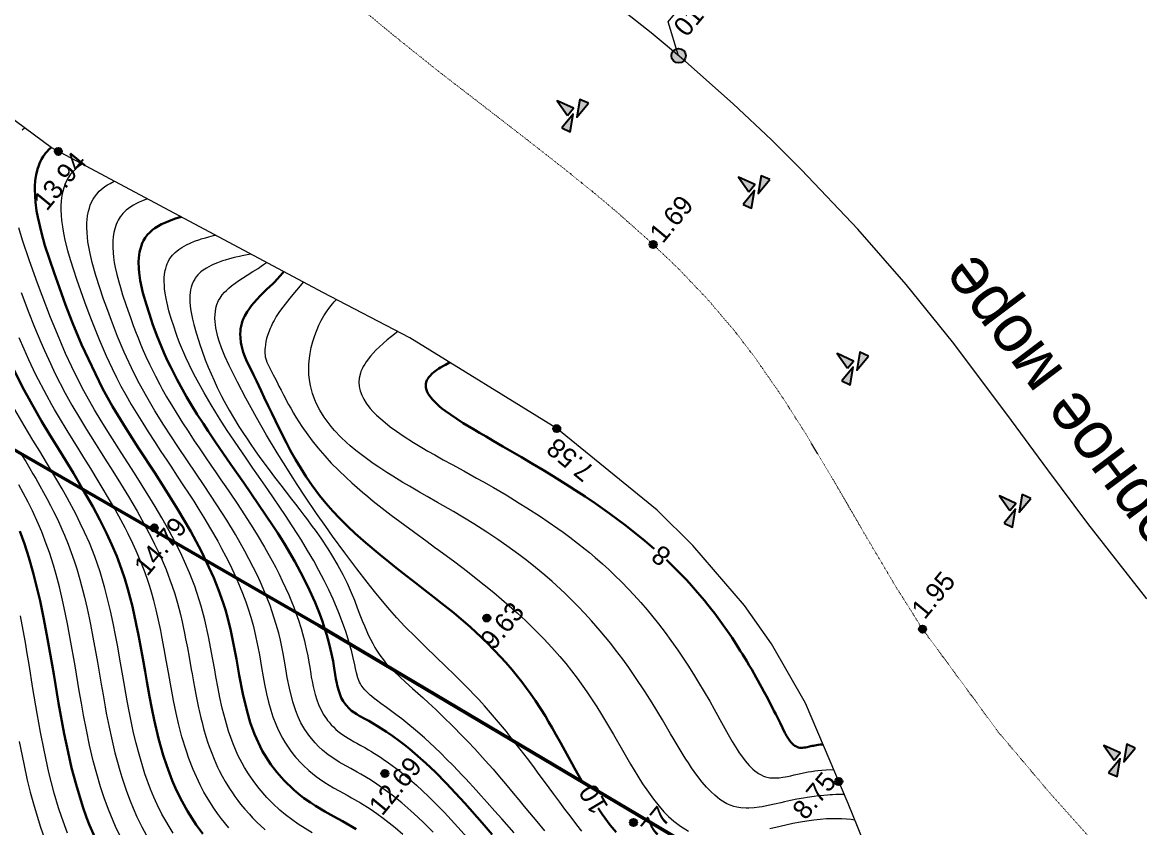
# Model space of a CAD drawing. Header units: millimetres. Extents: x -2893842 to -949497, y -1203244 to 262218.
# Drawn here: x -2009970 to -1963523, y -152274 to -118795 of the extents above; entities that cross this region are included whole.
import ezdxf

# ---------------------------------------------------------------- set-up
doc = ezdxf.new("R2010")
doc.units = ezdxf.units.MM
doc.linetypes.add('g5_366', pattern=[0.85, 0.1, -0.75])
doc.layers.get('0').update_dxf_attribs({"lineweight": 5})
for name, color, linetype in [('!!!_ Размеры', 7, 'Continuous'), ('10_Границы покрытий и угодий', 253, 'Continuous'), ('11_Гидрография', 253, 'Continuous'), ('12_Рельеф', 253, 'Continuous'), ('19_Горизонтали', 253, 'Continuous'), ('61_Отметки высоты поверхности', 253, 'Continuous'), ('62_Отметки высоты уреза воды и дна водоемов', 253, 'Continuous'), ('65_Границы', 253, 'Continuous')]:
    doc.layers.add(name, color=color, linetype=linetype)
doc.styles.add('LIKE14', font='p131.shx')
doc.styles.add('LIKE17', font='d431.shx')
doc.styles.add('LIKE36', font='pragmai.shx')
doc.linetypes.add('g5_332', pattern='A,0.001,[18,GUGK_2005.shx,S=10,R=180,X=0,Y=0],0.5', length=0.501)

# ---------------------------------------------------------------- blocks, each defined once
blk = doc.blocks.new('g5_330')
blk.add_hatch(color=0).paths.add_polyline_path([(-0.15, 0, 1), (0.15, 0, 1)])
at = {"color": 0}
blk.add_circle((0, 0), 0.15, dxfattribs=at)
blk = doc.blocks.new('g5_213')
h = blk.add_hatch(color=255)
edge = h.paths.add_edge_path()
edge.add_arc((0, 0), 0.263, 0, 360)
at = {"color": 92}
blk.add_circle((0, 0), 0.3, dxfattribs=at)
blk = doc.blocks.new('g5_348b')
for points in [[(-0.194, 0.15), (0.194, 0.15), (0, 0.874)], [(-0.75, 0), (-0.649, -0.375), (0, 0)], [(0.75, -0.2), (0.649, 0.175), (0, -0.2)]]:
    blk.add_hatch(color=0).paths.add_polyline_path(points)
at = {"color": 0}
for points in [[(-0.194, 0.15), (0.194, 0.15), (0, 0.874)], [(-0.75, 0), (-0.649, -0.375), (0, 0)], [(0.75, -0.2), (0.649, 0.175), (0, -0.2)]]:
    blk.add_lwpolyline(points, close=True, dxfattribs=at)
blk = doc.blocks.new('Топо_07.04.17')
at = {"layer": '10_Границы покрытий и угодий', "linetype": 'Continuous', "lineweight": 20}
blk.add_lwpolyline([(-38334, -25722), (-40418, -22342), (-41819, -19928), (-43247, -17437), (-45157, -14198), (-46799, -11612), (-48530, -9105), (-50577, -6386), (-51688, -5006), (-53097, -3341), (-54866, -1373), (-56154, -19), (-58029, 1849)], dxfattribs=at)
at = {"layer": '10_Границы покрытий и угодий', "linetype": 'g5_366', "lineweight": 20}
blk.add_lwpolyline([(-39075, -39125), (-41204, -36173), (-43251, -33288), (-45067, -30567), (-47735, -25926), (-48663, -24000), (-49783, -21495), (-50744, -19299), (-51681, -17238), (-52427, -15708), (-53365, -13959), (-54083, -12760), (-55073, -11290), (-56132, -9893), (-57199, -8613), (-58444, -7230), (-59278, -6352), (-60297, -5317), (-61948, -3693), (-65061, -674), (-66606, 875), (-68543, 2883)], dxfattribs=at)
at = {"layer": '11_Гидрография', "linetype": 'Continuous', "lineweight": 20, "flags": 128}
blk.add_lwpolyline([(-55126, -1100), (-55404, 352), (-53565, 2126)], dxfattribs=at)
at = {"layer": '12_Рельеф', "linetype": 'g5_332', "lineweight": 20}
blk.add_lwpolyline([(-41236, -54300), (-41528, -53715), (-42472, -52365), (-44273, -50523), (-45742, -48757), (-46265, -47862), (-47354, -45214), (-48103, -42796), (-48823, -40619), (-49722, -38399), (-51007, -34993), (-51632, -32784), (-52912, -28433), (-54042, -25831), (-54983, -24124), (-56829, -21398), (-58140, -19774), (-61909, -15932), (-67549, -11496), (-70927, -9212), (-81478, -1949), (-86397, 2631), (-88688, 5313)], dxfattribs=at)
at = {"layer": '19_Горизонтали', "linetype": 'Continuous', "lineweight": 20}
for points in [[(-85575, -26337), (-85495, -27281), (-85421, -27968), (-85354, -28487), (-85263, -29082), (-85092, -29981), (-84982, -30462)], [(-84013, -30345), (-84174, -29673), (-84258, -29261), (-84368, -28638), (-84491, -27758), (-84591, -26808), (-84652, -26052), (-84702, -25272), (-84758, -24212), (-84807, -23204), (-84831, -22739), (-84857, -22274), (-84889, -21758), (-84934, -21148)], [(-81797, -30867), (-81995, -30302), (-82207, -29567), (-82328, -29065), (-82425, -28594), (-82523, -28033), (-82604, -27477), (-82682, -26817), (-82743, -26166), (-82792, -25545), (-82824, -25051), (-82855, -24530), (-82913, -23477), (-82982, -22319), (-83027, -21703), (-83062, -21295), (-83108, -20831), (-83191, -20142), (-83268, -19615), (-83335, -19221), (-83443, -18676), (-83530, -18297), (-83664, -17785), (-83772, -17419), (-83952, -16875), (-84089, -16494), (-84247, -16085), (-84387, -15736)], [(-84132, -14501), (-83994, -14804), (-83859, -15105), (-83754, -15341), (-83662, -15551), (-83525, -15872), (-83401, -16169), (-83294, -16434), (-83177, -16733), (-83078, -16996), (-82958, -17333), (-82816, -17760), (-82733, -18032), (-82623, -18421), (-82456, -19126), (-82386, -19474), (-82307, -19927), (-82200, -20675), (-82145, -21157), (-82106, -21557), (-82081, -21844), (-82041, -22372), (-81975, -23423), (-81951, -23843), (-81923, -24348), (-81895, -24808), (-81863, -25303), (-81844, -25570), (-81795, -26163), (-81750, -26620), (-81674, -27254), (-81616, -27657), (-81558, -28012), (-81508, -28286), (-81380, -28887), (-81272, -29314), (-81184, -29624), (-81068, -29994), (-80963, -30293), (-80909, -30438), (-80756, -30817)], [(-79649, -30852), (-80020, -30009), (-80172, -29589), (-80276, -29263), (-80375, -28916), (-80533, -28258), (-80702, -27324), (-80754, -26958), (-80807, -26516), (-80893, -25603), (-80927, -25157), (-80992, -24114), (-81024, -23557), (-81070, -22818), (-81099, -22403), (-81141, -21888), (-81192, -21362), (-81315, -20410), (-81438, -19707), (-81582, -19057), (-81744, -18464), (-81892, -17992), (-82027, -17599), (-82162, -17229), (-82454, -16495), (-82620, -16102), (-82759, -15784), (-83143, -14935), (-83369, -14445), (-83598, -13951), (-83892, -13308), (-84203, -12602)], [(-77315, -30886), (-77578, -30479), (-77720, -30239), (-77851, -30000), (-77990, -29724), (-78184, -29294), (-78309, -28979), (-78527, -28309), (-78651, -27830), (-78727, -27484), (-78831, -26902), (-78909, -26345), (-78958, -25902), (-79007, -25367), (-79026, -25122), (-79057, -24669), (-79088, -24189), (-79119, -23672), (-79150, -23188), (-79187, -22676), (-79209, -22411), (-79250, -21984), (-79301, -21537), (-79354, -21151), (-79413, -20787), (-79456, -20552), (-79501, -20329), (-79596, -19915), (-79710, -19483), (-79850, -19015), (-79953, -18698), (-80105, -18265), (-80201, -18009), (-80404, -17494), (-80614, -16995), (-81090, -15935), (-81344, -15393), (-81574, -14910), (-81735, -14574), (-82139, -13717), (-82394, -13162), (-82561, -12785), (-82651, -12577), (-82819, -12172), (-83166, -11264), (-83388, -10619), (-83538, -10149), (-83685, -9663)], [(-83390, -7805), (-83285, -8219), (-83183, -8611), (-82998, -9297), (-82813, -9940), (-82702, -10304), (-82517, -10874), (-82372, -11293), (-82041, -12163), (-82041, -12163), (-81822, -12685), (-81822, -12685), (-81570, -13252), (-81330, -13768), (-81196, -14052), (-81006, -14447), (-80892, -14683), (-80640, -15201), (-80501, -15489), (-80186, -16148), (-79914, -16733), (-79773, -17046), (-79629, -17374), (-79467, -17756), (-79314, -18134), (-79158, -18541), (-79058, -18814), (-78905, -19262), (-78823, -19522), (-78706, -19921), (-78643, -20159), (-78590, -20367), (-78529, -20631), (-78461, -20965), (-78390, -21369), (-78359, -21578), (-78323, -21844), (-78286, -22156), (-78264, -22365), (-78238, -22644), (-78219, -22873), (-78190, -23263), (-78165, -23645), (-78133, -24163), (-78121, -24357), (-78099, -24696), (-78083, -24921), (-78060, -25224), (-78010, -25782), (-77997, -25907), (-77961, -26210), (-77935, -26407), (-77897, -26665), (-77838, -27008), (-77793, -27235), (-77752, -27428), (-77680, -27721), (-77610, -27976), (-77501, -28322), (-77446, -28480), (-77354, -28721), (-77258, -28949), (-77168, -29145), (-77088, -29311), (-77009, -29463), (-76921, -29623), (-76823, -29794), (-76722, -29960), (-76575, -30186), (-76409, -30424), (-76293, -30580), (-76125, -30794), (-76005, -30938), (-75829, -31139)], [(-73902, -31485), (-74444, -31056), (-74687, -30842), (-74915, -30621), (-75126, -30400), (-75391, -30093), (-75614, -29804), (-75887, -29406), (-76076, -29094), (-76259, -28750), (-76392, -28465), (-76603, -27922), (-76752, -27431), (-76876, -26899), (-76961, -26424), (-77031, -25914), (-77078, -25460), (-77111, -25079), (-77147, -24571), (-77164, -24293), (-77191, -23861), (-77261, -22886), (-77334, -22189), (-77420, -21601), (-77599, -20737), (-77752, -20166), (-77900, -19684), (-78033, -19290), (-78202, -18828), (-78396, -18333), (-78636, -17764), (-78856, -17270), (-79035, -16880), (-79560, -15789), (-80009, -14878), (-80384, -14110), (-80683, -13479), (-80908, -12986), (-81263, -12154), (-81425, -11738), (-81651, -11111), (-81843, -10529), (-82142, -9522), (-82291, -8973), (-82535, -8021), (-82666, -7485), (-82893, -6534), (-83088, -5647), (-83189, -5115)], [(-82583, -1087), (-82487, -1010)], [(-80269, -2781), (-80364, -2829), (-80449, -2877), (-80521, -2923), (-80569, -2955), (-80679, -3042), (-80736, -3093), (-80792, -3148), (-80906, -3279), (-80995, -3403), (-81077, -3540), (-81144, -3676), (-81202, -3820), (-81255, -3984), (-81309, -4207), (-81342, -4399), (-81365, -4588), (-81379, -4788), (-81385, -5015), (-81380, -5266), (-81375, -5373), (-81359, -5613), (-81336, -5842), (-81277, -6287), (-81214, -6666), (-81127, -7115), (-81042, -7508), (-80930, -8002), (-80816, -8481), (-80692, -8986), (-80609, -9313), (-80493, -9747), (-80392, -10106), (-80179, -10811), (-79993, -11369), (-79850, -11763), (-79706, -12135), (-79552, -12513), (-79366, -12942), (-79204, -13299), (-78982, -13771), (-78800, -14144), (-78581, -14585), (-78360, -15022), (-78161, -15412), (-78025, -15677), (-77804, -16111), (-77609, -16496), (-77397, -16918), (-77243, -17229), (-77067, -17594), (-76898, -17951), (-76675, -18443), (-76436, -18997), (-76308, -19311), (-76168, -19671), (-76046, -20003), (-75919, -20373), (-75827, -20662), (-75724, -21006), (-75658, -21250), (-75564, -21625), (-75504, -21894), (-75428, -22282), (-75363, -22688), (-75308, -23150), (-75272, -23551), (-75249, -23882), (-75216, -24419), (-75192, -24809), (-75169, -25123), (-75132, -25528), (-75089, -25876), (-75033, -26228), (-74977, -26506), (-74900, -26819), (-74823, -27072), (-74688, -27433), (-74688, -27433), (-74607, -27616), (-74497, -27836), (-74422, -27972), (-74290, -28190), (-74218, -28299), (-74036, -28552), (-73957, -28652), (-73754, -28888), (-73476, -29171), (-73350, -29286), (-73142, -29461), (-72804, -29720), (-72587, -29877), (-72286, -30090), (-72108, -30216), (-71769, -30466), (-71400, -30764), (-71135, -30993), (-70899, -31211), (-70454, -31652), (-70160, -31967)], [(-68903, -32022), (-69244, -31596), (-69463, -31334), (-69722, -31037), (-70060, -30670), (-70423, -30303), (-70597, -30137), (-71000, -29776), (-71245, -29573), (-71617, -29287), (-71753, -29189), (-72008, -29009), (-72341, -28771), (-72452, -28688), (-72704, -28485), (-72870, -28336), (-73091, -28110), (-73232, -27945), (-73363, -27773), (-73550, -27492), (-73716, -27186), (-73848, -26884), (-73936, -26629), (-74008, -26372), (-74091, -25975), (-74166, -25400), (-74202, -24957), (-74225, -24584), (-74247, -24180), (-74263, -23936), (-74298, -23510), (-74313, -23370), (-74349, -23084), (-74408, -22704), (-74514, -22166), (-74577, -21895), (-74638, -21655), (-74728, -21328), (-74864, -20882), (-74968, -20570), (-75359, -19536), (-75673, -18806), (-75966, -18172), (-76302, -17484), (-76737, -16627), (-77308, -15531), (-77639, -14892), (-78114, -13947), (-78418, -13310), (-78694, -12693), (-78928, -12126), (-79112, -11641), (-79413, -10745), (-79611, -10067), (-79793, -9380), (-79927, -8833), (-80014, -8458), (-80228, -7442), (-80316, -6900), (-80362, -6516), (-80389, -6153), (-80394, -6013), (-80395, -5818), (-80389, -5634), (-80373, -5428), (-80345, -5217), (-80324, -5101), (-80288, -4950), (-80230, -4761), (-80178, -4629), (-80127, -4522), (-80061, -4404), (-79980, -4282), (-79917, -4202), (-79808, -4085), (-79695, -3986), (-79508, -3858), (-79393, -3794), (-79321, -3759), (-79208, -3710), (-79021, -3641)], [(-77736, -4525), (-77854, -4552), (-77955, -4580), (-78028, -4601), (-78097, -4624), (-78246, -4678), (-78338, -4716), (-78415, -4752), (-78565, -4832), (-78664, -4894), (-78823, -5018), (-78876, -5068), (-78940, -5136), (-78995, -5201), (-79040, -5262), (-79097, -5349), (-79144, -5431), (-79225, -5604), (-79281, -5760), (-79327, -5929), (-79361, -6098), (-79394, -6354), (-79407, -6596), (-79408, -6769), (-79402, -6992), (-79387, -7205), (-79356, -7505), (-79312, -7818), (-79271, -8063), (-79214, -8366), (-79126, -8785), (-79071, -9034), (-78998, -9350), (-78915, -9691), (-78829, -10022), (-78775, -10222), (-78700, -10491), (-78617, -10772), (-78538, -11023), (-78429, -11357), (-78325, -11652), (-78237, -11890), (-78098, -12247), (-78016, -12448), (-77871, -12789), (-77677, -13222), (-77554, -13487), (-77337, -13935), (-77149, -14312), (-76933, -14735), (-76772, -15045), (-76557, -15452), (-76362, -15820), (-76178, -16165), (-76016, -16470), (-75847, -16790), (-75698, -17073), (-75462, -17527), (-75209, -18026), (-74924, -18608), (-74779, -18916), (-74533, -19459), (-74420, -19722), (-74279, -20064), (-74165, -20352), (-74054, -20646), (-73954, -20928), (-73754, -21545), (-73672, -21831), (-73607, -22072), (-73524, -22411), (-73482, -22598), (-73405, -22987), (-73405, -22987), (-73368, -23204), (-73323, -23512), (-73305, -23655), (-73283, -23855), (-73257, -24146), (-73240, -24416), (-73229, -24634), (-73216, -24908), (-73208, -25047), (-73197, -25214), (-73177, -25447), (-73177, -25447), (-73133, -25780), (-73088, -26015), (-73039, -26211), (-72989, -26373), (-72939, -26508), (-72886, -26631), (-72782, -26834), (-72738, -26910), (-72686, -26992), (-72607, -27108), (-72531, -27208), (-72437, -27320), (-72363, -27402), (-72265, -27500), (-72139, -27614), (-71909, -27797), (-71740, -27920), (-71637, -27991), (-71485, -28097), (-71327, -28209), (-71186, -28314), (-71094, -28383), (-70949, -28497), (-70723, -28682), (-70622, -28768), (-70420, -28946), (-70008, -29335), (-69636, -29717), (-69369, -30008), (-68927, -30525), (-68646, -30874), (-68345, -31264), (-67979, -31758), (-67511, -32417)], [(-65560, -32423), (-66004, -31795), (-66251, -31445), (-66527, -31054), (-66745, -30748), (-66926, -30495), (-67306, -29975), (-67433, -29805), (-67767, -29365), (-68003, -29064), (-68214, -28802), (-68436, -28533), (-68822, -28086), (-69149, -27727), (-69435, -27429), (-69665, -27199), (-69836, -27034), (-70246, -26658), (-70455, -26469), (-70621, -26311), (-70713, -26220), (-70810, -26119), (-70859, -26065), (-70928, -25987), (-71007, -25890), (-71054, -25830), (-71120, -25738), (-71156, -25678), (-71190, -25613), (-71213, -25560), (-71243, -25477), (-71263, -25409), (-71291, -25290), (-71324, -25083), (-71343, -24898), (-71357, -24740), (-71387, -24451), (-71404, -24314), (-71420, -24196), (-71457, -23945), (-71481, -23800), (-71516, -23607), (-71564, -23365), (-71606, -23167), (-71766, -22526), (-71942, -21930), (-72075, -21530), (-72223, -21117), (-72396, -20672), (-72565, -20261), (-72767, -19799), (-72978, -19342), (-73115, -19055), (-73287, -18704), (-73520, -18243), (-74128, -17088), (-74443, -16503), (-74639, -16139), (-74874, -15702), (-75280, -14935), (-75525, -14459), (-75705, -14099), (-75822, -13859), (-76073, -13328), (-76308, -12799), (-76534, -12251), (-76636, -11987), (-76790, -11562), (-76890, -11260), (-77079, -10616), (-77149, -10343), (-77189, -10176), (-77240, -9949), (-77317, -9571), (-77357, -9345), (-77373, -9248), (-77415, -8930), (-77433, -8731), (-77445, -8508), (-77447, -8315), (-77441, -8160), (-77431, -8040), (-77409, -7870), (-77377, -7712), (-77336, -7564), (-77308, -7485), (-77265, -7382), (-77221, -7294), (-77181, -7226), (-77118, -7133), (-77028, -7027), (-76962, -6961), (-76846, -6867), (-76676, -6757), (-76548, -6691), (-76343, -6605), (-76182, -6550), (-75996, -6497), (-75756, -6442), (-75702, -6432), (-75524, -6400), (-75371, -6377), (-75179, -6352), (-75096, -6342)], [(-73723, -7287), (-73954, -7305), (-74092, -7318), (-74206, -7329), (-74354, -7346), (-74467, -7360), (-74621, -7383), (-74813, -7416), (-74925, -7438), (-75140, -7489), (-75334, -7546), (-75414, -7574), (-75518, -7614), (-75627, -7661), (-75692, -7692), (-75769, -7734), (-75869, -7795), (-75936, -7842), (-76008, -7900), (-76086, -7972), (-76132, -8022), (-76161, -8057), (-76219, -8136), (-76293, -8263), (-76342, -8375), (-76380, -8485), (-76433, -8710), (-76444, -8784), (-76463, -8976), (-76468, -9158), (-76464, -9347), (-76464, -9347), (-76435, -9708), (-76406, -9937), (-76350, -10283), (-76292, -10594), (-76255, -10780), (-76199, -11034), (-76101, -11437), (-76013, -11762), (-75928, -12053), (-75835, -12345), (-75736, -12637), (-75596, -13022), (-75510, -13243), (-75350, -13633), (-75209, -13956), (-75022, -14358), (-74896, -14616), (-74748, -14909), (-74621, -15151), (-74491, -15393), (-74302, -15735), (-74122, -16051), (-73888, -16452), (-73795, -16609), (-73571, -16981), (-73192, -17603), (-73056, -17825), (-72898, -18085), (-72752, -18328), (-72667, -18471), (-72461, -18825), (-72366, -18992), (-72166, -19357), (-71922, -19827), (-71798, -20084), (-71586, -20555), (-71426, -20953), (-71292, -21328), (-71166, -21734), (-71071, -22076), (-70984, -22407), (-70908, -22700), (-70828, -22995), (-70777, -23173), (-70702, -23423), (-70656, -23564), (-70514, -23949), (-70443, -24118), (-70388, -24237), (-70278, -24454), (-70278, -24454), (-70151, -24671), (-70087, -24770), (-69982, -24920), (-69749, -25223), (-69569, -25438), (-69345, -25691), (-69078, -25987), (-68687, -26428), (-68489, -26656), (-68219, -26973), (-68005, -27229), (-67526, -27820), (-67307, -28100), (-67047, -28439), (-66792, -28779), (-66415, -29300), (-66131, -29706), (-65899, -30049), (-65689, -30363), (-65410, -30788), (-65213, -31091), (-65021, -31387), (-64831, -31679), (-64573, -32073), (-64295, -32492)], [(-62757, -32684), (-62935, -32388), (-63168, -31993), (-63348, -31685), (-63530, -31372), (-63738, -31012), (-64062, -30452), (-64246, -30136), (-64476, -29741), (-64663, -29425), (-64921, -28996), (-65104, -28698), (-65316, -28358), (-65408, -28213), (-66189, -27050), (-66399, -26759), (-66904, -26096), (-67289, -25618), (-67613, -25224), (-67963, -24804), (-68354, -24330), (-68709, -23892), (-69102, -23389), (-69397, -22992), (-69651, -22633), (-69917, -22240), (-70201, -21804), (-70462, -21388), (-70823, -20793), (-71244, -20075), (-71671, -19323), (-71908, -18896), (-72223, -18314), (-72630, -17539), (-72895, -17017), (-73109, -16586), (-73359, -16069), (-73569, -15624), (-73923, -14844), (-74259, -14065), (-74608, -13212), (-74878, -12514), (-74965, -12279), (-75140, -11792), (-75275, -11378), (-75373, -11018), (-75434, -10739), (-75468, -10548), (-75499, -10303), (-75509, -10170), (-75515, -10030), (-75514, -9927), (-75505, -9765), (-75486, -9620), (-75427, -9376), (-75404, -9312), (-75364, -9215), (-75270, -9049), (-75203, -8960), (-75153, -8901), (-75099, -8844), (-74989, -8743), (-74906, -8675), (-74789, -8591), (-74670, -8513), (-74512, -8420), (-74338, -8326), (-74178, -8245), (-73971, -8145), (-73717, -8025), (-73494, -7916), (-73349, -7841), (-73248, -7784), (-73117, -7704)], [(-71687, -8689), (-71834, -8829), (-72011, -8995), (-72175, -9150), (-72317, -9288), (-72649, -9625), (-72803, -9796), (-72966, -9993), (-73077, -10142), (-73134, -10223), (-73192, -10311), (-73230, -10372), (-73277, -10451), (-73370, -10627), (-73437, -10774), (-73466, -10849), (-73510, -10971), (-73551, -11112), (-73576, -11220), (-73588, -11282), (-73599, -11351), (-73609, -11464), (-73611, -11533), (-73608, -11599), (-73598, -11681), (-73589, -11727), (-73563, -11830), (-73523, -11949), (-73481, -12061), (-73363, -12377), (-73325, -12480), (-73273, -12622), (-73217, -12772), (-73180, -12870), (-73114, -13048), (-73035, -13255), (-72867, -13680), (-72798, -13846), (-72705, -14063), (-72627, -14238), (-72431, -14644), (-72065, -15296), (-71866, -15611), (-71617, -15975), (-71381, -16296), (-70838, -16969), (-70625, -17213), (-70229, -17646), (-70034, -17851), (-69823, -18067), (-69145, -18733), (-68308, -19516), (-67789, -19992), (-67507, -20250), (-67351, -20393), (-66739, -20963), (-66268, -21411), (-65992, -21679), (-65275, -22403), (-64695, -23023), (-64401, -23354), (-64087, -23721), (-63421, -24559), (-63132, -24954), (-62848, -25362), (-62636, -25683), (-62238, -26330), (-61893, -26945), (-61549, -27618), (-61395, -27945), (-61001, -28830), (-60655, -29629), (-60432, -30136), (-60184, -30674), (-60022, -31005), (-59825, -31381), (-59651, -31686), (-59447, -32010), (-59275, -32257), (-59101, -32481), (-58913, -32695), (-58664, -32936), (-58355, -33172)], [(-54977, -33449), (-54542, -33397), (-54003, -33341), (-53684, -33317), (-53413, -33302), (-53116, -33295), (-52596, -33306), (-52393, -33321), (-52117, -33351), (-51970, -33372), (-51767, -33407), (-51579, -33446), (-51434, -33482)], [(-51746, -32396), (-51870, -32381), (-52006, -32367), (-52096, -32359), (-52232, -32349), (-52324, -32343), (-52446, -32337), (-52595, -32332), (-52812, -32329), (-53001, -32331), (-53290, -32341), (-53442, -32349), (-53726, -32370), (-53992, -32395), (-54252, -32422), (-54406, -32439), (-54677, -32469), (-55008, -32501), (-55192, -32515), (-55320, -32521), (-55534, -32524), (-55744, -32514), (-55744, -32514), (-55863, -32502), (-56076, -32464), (-56247, -32416), (-56356, -32374), (-56504, -32303), (-56640, -32222), (-56703, -32178), (-56910, -32009), (-56994, -31928), (-57100, -31818), (-57234, -31662), (-57395, -31449), (-57555, -31214), (-57744, -30904), (-57928, -30571), (-58037, -30359), (-58123, -30187), (-58215, -29996), (-58319, -29774), (-58548, -29268), (-58637, -29068), (-58907, -28457), (-59248, -27713), (-59487, -27219), (-59816, -26575), (-60048, -26144), (-60262, -25764), (-60510, -25344), (-60682, -25063), (-61055, -24485), (-61368, -24031), (-61611, -23696), (-61862, -23365), (-62340, -22771), (-62811, -22229), (-63080, -21936), (-63434, -21567), (-63756, -21246), (-64056, -20958), (-64515, -20538), (-64858, -20236), (-65280, -19881), (-65771, -19483), (-66557, -18878), (-67171, -18425), (-67573, -18131), (-67873, -17911), (-68262, -17622), (-68511, -17434), (-68903, -17130), (-69124, -16954), (-69438, -16694), (-69648, -16514), (-70109, -16091), (-70310, -15892), (-70521, -15670), (-70656, -15520), (-70867, -15269), (-71089, -14975), (-71219, -14786), (-71461, -14374), (-71608, -14062), (-71714, -13784), (-71767, -13609), (-71832, -13339), (-71881, -12992), (-71891, -12837), (-71891, -12554), (-71869, -12287), (-71843, -12105), (-71794, -11865), (-71742, -11667), (-71668, -11436), (-71572, -11186), (-71463, -10945), (-71245, -10547), (-71129, -10368), (-70992, -10179), (-70875, -10033), (-70759, -9902), (-70648, -9786), (-70591, -9732), (-70505, -9652), (-70404, -9566)], [(-68015, -11181), (-68305, -11353), (-68488, -11469), (-68674, -11596), (-68851, -11724), (-69006, -11846), (-69253, -12061), (-69465, -12283), (-69532, -12364), (-69605, -12462), (-69665, -12553), (-69725, -12659), (-69757, -12724), (-69826, -12918), (-69859, -13095), (-69866, -13249), (-69861, -13340), (-69845, -13454), (-69800, -13640), (-69735, -13817), (-69656, -13982), (-69595, -14090), (-69513, -14221), (-69418, -14357), (-69287, -14526), (-68970, -14880), (-68777, -15071), (-68539, -15291), (-68282, -15513), (-67882, -15838), (-67562, -16085), (-67334, -16256), (-67071, -16448), (-66738, -16687), (-66399, -16928), (-65946, -17246), (-65452, -17596), (-65182, -17790), (-64799, -18070), (-64311, -18436), (-63803, -18829), (-63511, -19062), (-62987, -19492), (-62703, -19735), (-62328, -20064), (-62133, -20241), (-61872, -20484), (-61294, -21050), (-61141, -21207), (-60921, -21439), (-60650, -21736), (-60421, -21996), (-60205, -22251), (-59942, -22574), (-59695, -22893), (-59500, -23155), (-59242, -23516), (-59023, -23838), (-58622, -24465), (-58383, -24865), (-58185, -25212), (-57945, -25652), (-57580, -26364), (-57371, -26796), (-57237, -27082), (-56866, -27910), (-56714, -28265), (-56605, -28525), (-56530, -28706), (-56255, -29373), (-56126, -29673), (-55960, -30028), (-55885, -30177), (-55777, -30376), (-55678, -30539), (-55606, -30650), (-55540, -30743), (-55475, -30828), (-55399, -30918), (-55330, -30992), (-55240, -31077), (-55190, -31120), (-55086, -31196), (-54997, -31250), (-54908, -31293), (-54797, -31334), (-54737, -31350), (-54643, -31370), (-54441, -31392), (-54360, -31395), (-54207, -31393), (-53998, -31379), (-53868, -31367), (-53716, -31351), (-53505, -31328), (-53326, -31310), (-53131, -31293), (-52994, -31284), (-52854, -31278), (-52727, -31276), (-52553, -31278), (-52371, -31286), (-52196, -31302), (-52063, -31318)]]:
    blk.add_lwpolyline(points, dxfattribs=at)
at = {"layer": '19_Горизонтали', "linetype": 'Continuous', "lineweight": 30}
for points in [[(-82789, -31010), (-83060, -30130), (-83148, -29788), (-83252, -29337), (-83431, -28382), (-83534, -27670), (-83610, -27012), (-83682, -26229), (-83770, -24940), (-83835, -23712), (-83877, -22929), (-83919, -22226), (-83980, -21399), (-84052, -20625), (-84204, -19432), (-84313, -18789), (-84432, -18204), (-84564, -17652)], [(-78428, -31009), (-78659, -30602), (-78955, -30000), (-79131, -29580), (-79304, -29100), (-79436, -28669), (-79596, -28033), (-79689, -27574), (-79803, -26872), (-79898, -26077), (-79942, -25602), (-79982, -25091), (-80024, -24454), (-80049, -24033), (-80082, -23486), (-80116, -22959), (-80149, -22505), (-80188, -22041), (-80268, -21285), (-80372, -20558), (-80452, -20117), (-80542, -19693), (-80681, -19144), (-80826, -18651), (-80997, -18134), (-81205, -17563), (-81439, -16975), (-81760, -16226), (-82082, -15514), (-82352, -14935), (-82677, -14243), (-82863, -13846), (-83155, -13208), (-83730, -11849), (-84168, -10643)], [(-72064, -31537), (-72597, -31144), (-72929, -30909), (-73278, -30659), (-73635, -30387), (-73831, -30227), (-74081, -30006), (-74288, -29805), (-74459, -29622), (-74822, -29182), (-75077, -28814), (-75284, -28469), (-75577, -27862), (-75823, -27138), (-75941, -26640), (-76032, -26116), (-76115, -25418), (-76177, -24624), (-76218, -23953), (-76251, -23461), (-76314, -22756), (-76379, -22237), (-76442, -21859), (-76498, -21572), (-76629, -21003), (-76772, -20482), (-77154, -19340), (-77501, -18471), (-77956, -17447), (-78385, -16552), (-78720, -15876), (-79271, -14777), (-79707, -13889), (-80149, -12938), (-80485, -12145), (-81146, -10233), (-81411, -9290), (-81611, -8515), (-81846, -7546), (-81939, -7145), (-82187, -5971), (-82276, -5431), (-82352, -4766), (-82368, -4502), (-82375, -4129), (-82367, -3884), (-82341, -3586), (-82326, -3477), (-82286, -3259), (-82215, -2991), (-82185, -2901), (-82141, -2788), (-82072, -2637), (-82028, -2554), (-81978, -2471), (-81919, -2383), (-81841, -2281), (-81771, -2202), (-81734, -2163), (-81661, -2094), (-81596, -2037), (-81478, -1949)], [(-76430, -5424), (-76711, -5477), (-76963, -5538), (-77133, -5588), (-77281, -5640), (-77425, -5699), (-77574, -5772), (-77673, -5830), (-77815, -5929), (-77895, -5997), (-78013, -6119), (-78093, -6223), (-78162, -6333), (-78312, -6685), (-78344, -6799), (-78395, -7068), (-78422, -7380), (-78425, -7523), (-78415, -7866), (-78363, -8381), (-78277, -8902), (-78138, -9569), (-78106, -9709), (-77984, -10206), (-77775, -10950), (-77670, -11278), (-77564, -11590), (-77459, -11881), (-77372, -12108), (-77049, -12882), (-76879, -13259), (-76686, -13667), (-76481, -14082), (-76317, -14405), (-76064, -14893), (-75530, -15887), (-75085, -16705), (-74075, -18627), (-73920, -18944), (-73696, -19416), (-73351, -20194), (-73077, -20881), (-72874, -21449), (-72706, -21982), (-72567, -22486), (-72492, -22800), (-72429, -23092), (-72374, -23380), (-72321, -23704), (-72282, -24001), (-72234, -24486), (-72217, -24782), (-72206, -25049), (-72198, -25238), (-72187, -25413), (-72178, -25506), (-72150, -25705), (-72102, -25919), (-72065, -26039), (-72001, -26191), (-71915, -26349), (-71783, -26532), (-71701, -26623), (-71606, -26715), (-71508, -26796), (-71410, -26870), (-71171, -27036), (-71041, -27127), (-70708, -27376), (-70561, -27492), (-70353, -27664), (-70116, -27869), (-69878, -28088), (-69673, -28285), (-69492, -28467), (-68875, -29138), (-68530, -29548), (-68128, -30056), (-67456, -30970), (-66839, -31860), (-66476, -32395)], [(-62477, -30712), (-62759, -30046), (-62837, -29856), (-62960, -29556), (-63078, -29271), (-63211, -28948), (-63373, -28561), (-63497, -28272), (-63614, -28008), (-63725, -27763), (-64059, -27075), (-64238, -26739), (-64377, -26491), (-64530, -26232), (-64682, -25986), (-64879, -25683), (-65109, -25348), (-65296, -25089), (-65512, -24803), (-65814, -24424), (-66404, -23735), (-67027, -23065), (-67467, -22615), (-67767, -22315), (-68106, -21982), (-68458, -21639), (-68786, -21321), (-69186, -20930), (-69463, -20655), (-69797, -20318), (-70325, -19762), (-70719, -19323), (-70998, -18994), (-71303, -18613), (-71542, -18294), (-71791, -17936), (-72015, -17588), (-72275, -17142), (-72484, -16744), (-72842, -15978), (-73003, -15596), (-73141, -15247), (-73375, -14622), (-73608, -13963), (-73721, -13632), (-73840, -13282), (-73942, -12983), (-74089, -12556), (-74183, -12286), (-74259, -12071), (-74388, -11702), (-74451, -11496), (-74498, -11302), (-74518, -11195), (-74540, -11026), (-74549, -10895), (-74548, -10694), (-74533, -10531), (-74515, -10422), (-74495, -10329), (-74427, -10117), (-74397, -10046), (-74341, -9936), (-74262, -9806), (-74148, -9650), (-74040, -9525), (-73936, -9417), (-73828, -9313), (-73679, -9182), (-73531, -9060), (-73364, -8927), (-73239, -8831), (-73086, -8714), (-72957, -8614), (-72881, -8554), (-72753, -8450), (-72611, -8328), (-72504, -8229), (-72443, -8168)], [(-58443, -21356), (-58791, -20974), (-59238, -20520), (-59542, -20224), (-60127, -19681), (-60662, -19208), (-61056, -18872), (-61431, -18561), (-61652, -18381), (-62278, -17881), (-62670, -17575), (-63073, -17266), (-63497, -16945), (-64210, -16413), (-64587, -16135), (-64863, -15933), (-65122, -15741), (-65350, -15571), (-65742, -15268), (-66234, -14857), (-66428, -14680), (-66553, -14557), (-66657, -14448), (-66720, -14377), (-66821, -14257), (-66898, -14154), (-66955, -14068), (-66995, -14001), (-67051, -13889), (-67081, -13810), (-67114, -13679), (-67120, -13600), (-67117, -13535), (-67104, -13464), (-67085, -13404), (-67043, -13322), (-67004, -13268), (-66966, -13223), (-66909, -13167), (-66791, -13074), (-66715, -13023), (-66606, -12959), (-66494, -12900), (-66416, -12863), (-66294, -12808), (-66206, -12770), (-66022, -12697)], [(-52383, -30232), (-52443, -30224), (-52502, -30219), (-52596, -30218), (-52723, -30225), (-52790, -30232), (-52848, -30238), (-52952, -30251), (-52952, -30251), (-53057, -30262), (-53127, -30266), (-53185, -30268), (-53245, -30267), (-53305, -30261), (-53356, -30251), (-53409, -30236), (-53456, -30215), (-53497, -30192), (-53497, -30192), (-53560, -30146), (-53606, -30101), (-53643, -30060), (-53688, -30001), (-53743, -29914), (-53808, -29792), (-53850, -29700), (-53885, -29615), (-53906, -29562), (-54063, -29132), (-54199, -28759), (-54257, -28601), (-54369, -28305), (-54501, -27965), (-54580, -27764), (-54657, -27572), (-54831, -27152), (-54983, -26799), (-55062, -26619), (-55146, -26433), (-55289, -26124), (-55364, -25968), (-55505, -25678), (-55645, -25401), (-55747, -25205), (-56010, -24720), (-56248, -24309), (-56344, -24150), (-56486, -23919), (-56607, -23729), (-56854, -23356), (-57145, -22942), (-57271, -22769), (-57447, -22536), (-57991, -21872)], [(-61345, -32885), (-61551, -32565), (-61833, -32069), (-61969, -31803)]]:
    blk.add_lwpolyline(points, dxfattribs=at)
at = {"layer": '65_Границы', "color": 1, "linetype": 'Continuous', "lineweight": 50}
blk.add_polyline3d([(-184159, 116945, 0), (-164841, 92507, 0), (-145751, 68348, 0), (-136895, 51727, -67200), (-137772, 51311, -67200), (-136096, 48162, -67200), (-135974, 48252, -67200), (-135384, 46834, -67200), (-127120, 23929, -67200), (-108110, 3237, -67200), (-72656, -22945, -67200), (-55400, -36031, -67200), (-49490, -48909, -67200), (-50198, -61668, -67200), (-42710, -66533, -67200), (-33064, -133395, -67200), (-33388, -150412, -67200)], dxfattribs=at)
at = {"layer": '12_Рельеф', "linetype": 'Continuous', "lineweight": 20, "xscale": 999.9999999999995, "yscale": 999.9999999999995, "zscale": 999.9999999999995, "rotation": 43.98139083737546}
for p in [(-59752, -3015, -67200), (-52618, -7021, -67200), (-49370, -14777, -67200), (-43330, -21412, -67200), (-40186, -32213, -67200)]:
    blk.add_blockref('g5_348b', p, dxfattribs=at)
at = {"layer": '61_Отметки высоты поверхности', "linetype": 'Continuous', "lineweight": 20, "xscale": 999.9999999999995, "yscale": 999.9999999999995, "zscale": 999.9999999999995, "rotation": 43.98139083737546}
for p in [(-81194, -2145, -67200), (-57062, -8777, -67200), (-61909, -15932, -67200), (-78996, -18147, -67200), (-65685, -23429, -67200), (-47735, -25926, -67200), (-70620, -29372, -67200), (-51912, -31831, -67200), (-60579, -32560, -67200)]:
    blk.add_blockref('g5_330', p, dxfattribs=at)
at = {"layer": '62_Отметки высоты уреза воды и дна водоемов', "linetype": 'Continuous', "lineweight": 20, "xscale": 999.9999999999995, "yscale": 999.9999999999995, "zscale": 999.9999999999995, "rotation": 43.98139083737546}
blk.add_blockref('g5_213', (-55126, -1100, -67200), dxfattribs=at)
at = {"layer": '11_Гидрография', "linetype": 'Continuous', "lineweight": 15, "ltscale": 0.5, "style": 'LIKE36'}
blk.add_text('01.III', height=800, rotation=43.9814, dxfattribs=at).set_placement((-54702, -406, -67200))
at = {"layer": '11_Гидрография', "linetype": 'Continuous', "lineweight": 15, "style": 'LIKE14'}
blk.add_text('Черное море', height=2000, rotation=120.4347, dxfattribs=at).set_placement((-35603, -24551, -67200))
at = {"layer": '19_Горизонтали', "linetype": 'Continuous', "lineweight": 15, "style": 'LIKE36'}
for s, rotation, p in [('8', 136.1976, (-57703, -21587, -67200)), ('10', 114.4039, (-61520, -31793, -67200))]:
    blk.add_text(s, height=800, rotation=rotation, dxfattribs=at).set_placement(p)
at = {"layer": '61_Отметки высоты поверхности', "linetype": 'Continuous', "lineweight": 15, "style": 'LIKE17'}
for s, rotation, p in [('13.94', 43.9814, (-81956, -4590, -67200)), ('1.69', 43.9814, (-56663, -8817, -67200)), ('7.58', 134.1672, (-60486, -17752, -67200)), ('14.79', 43.9814, (-79514, -20149, -67200)), ('9.63', 43.9814, (-65557, -24821, -67200)), ('1.95', 43.9814, (-47607, -25577, -67200)), ('12.69', 43.9814, (-70937, -31146, -67200)), ('8.75', 43.9814, (-53465, -33307, -67200)), ('9.77', 43.9814, (-60450, -33952, -67200))]:
    blk.add_text(s, height=800, rotation=rotation, dxfattribs=at).set_placement(p)

msp = doc.modelspace()

# ---------------------------------------------------------------- linework, layer by layer
at = {"layer": '65_Границы', "color": 1, "linetype": 'Continuous', "lineweight": 50}
msp.add_polyline3d([(-2124204.57606, -17433.80252, 0), (-2102255.17766, -39539.20479, 0), (-2080564.27395, -61392.25713, 0), (-2069891.45722, -76909.7306, -67199.99998), (-2070716.2749, -77421.76163, -67199.99998), (-2068695.38027, -80361.36788, -67199.99998), (-2068584.45122, -80258.43711, -67199.99998), (-2067838.33745, -81600.75385, -67199.99998), (-2057046.15702, -103428.69104, -67199.99998), (-2035825.28193, -121846.03776, -67199.99998), (-1997646.15137, -143865.44942, -67199.99998), (-1979024.34828, -154923.35834, -67199.99998), (-1971700.92442, -167052.68078, -67199.99998), (-1970966.07003, -179810.93258, -67199.99998), (-1962977.70287, -183800.43006, -67199.99998), (-1945857.51876, -249149.45833, -67199.99998), (-1944261.29305, -266094.51553, -67199.99998)], dxfattribs=at)

# ---------------------------------------------------------------- block references
at = {"layer": '!!!_ Размеры', "color": 1, "lineweight": 0, "rotation": 6.471407436947433}
msp.add_blockref('Топо_07.04.17', (-1928038.79367, -112877.83782), dxfattribs=at)

doc.saveas('drawing.dxf')
